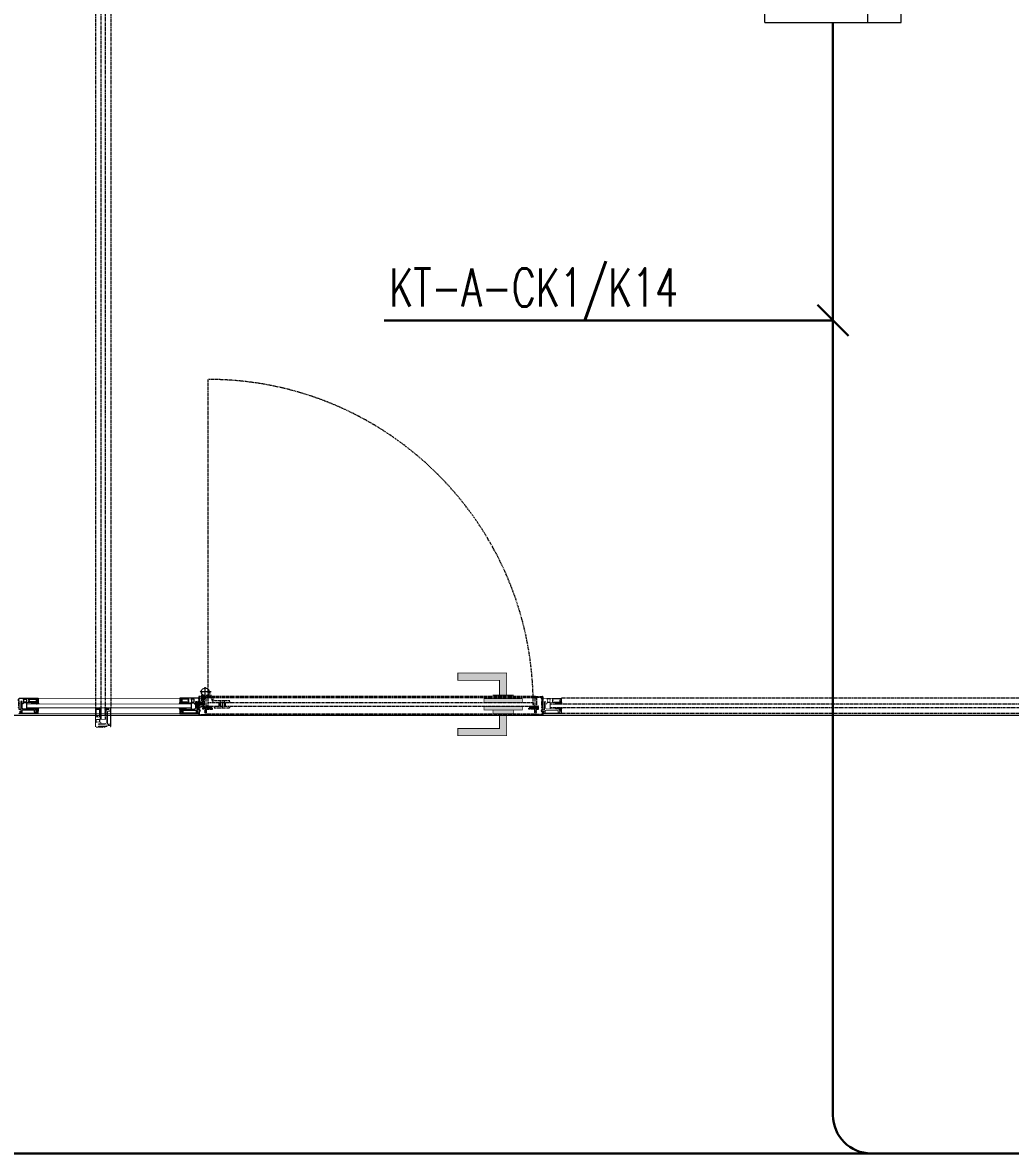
# Model space of a CAD drawing. Extents: x -1457 to 23780, y -2071 to 4205.
# Drawn here: x 9596.4 to 9854.9, y 2248.3 to 2544.2 of the extents above; entities that cross this region are included whole.
import ezdxf

# ---------------------------------------------------------------- set-up
doc = ezdxf.new("R2010")
doc.units = 0
doc.header["$MEASUREMENT"] = 0
doc.linetypes.add('HIDDEN', pattern=[0.375, 0.25, -0.125])
doc.layers.get('0').update_dxf_attribs({"color": 9, "lineweight": 9})
for name, color, linetype, lineweight in [('10', 9, 'Continuous', 9), ('E-KABLO', 7, 'Continuous', 30), ('E-YAZI', 7, 'Continuous', 30), ('M-TEFRIS2-015', 129, 'Continuous', 9), ('M-TEFRIS2-015 @ 1', 129, 'Continuous', 9), ('T-FC-KASETLİ-TAVAN', 230, 'Continuous', 9)]:
    doc.layers.add(name, color=color, linetype=linetype, lineweight=lineweight)
doc.styles.add('E-YAZI', font='txttw.shx')
pattern_1 = [(45, (10337.1012, 4539.00431), (0.0883883476, -0.0883883476), []), (315, (10337.1012, 4539.00431), (-0.0883883476, -0.0883883476), [])]
pattern_2 = [(225, (-604.72494, -2171.82614), (-0.0883883476, 0.0883883476), []), (135, (-604.72494, -2171.82614), (0.0883883476, 0.0883883476), [])]
pattern_3 = [(135, (7443.9145, 2964.5641), (0.0883883476, 0.0883883476), []), (45, (7443.9145, 2964.5641), (0.0883883476, -0.0883883476), [])]

# ---------------------------------------------------------------- blocks, each defined once
blk = doc.blocks.new('p-strahle-alüminyumdoğramaprofili')
at = {"layer": '10'}
h = blk.add_hatch(dxfattribs=at)
h.set_pattern_fill('NET', color=256, angle=315, style=0)
h.set_pattern_definition(pattern_2)
h.paths.add_polyline_path([(-4.62, 2.65), (-4.68, 2.65), (-4.72, 2.75), (-4.72, 2.8), (-4.69, 2.8), (-4.69, 2.92), (-4.98, 2.92), (-4.98, 2.8), (-4.95, 2.8), (-4.99, 2.65), (-5.08, 2.66), (-5.25, 2.28), (-5.14, 2.28), (-5.14, 2.33), (-4.98, 2.52, 0.2599), (-4.9, 2.28), (-4.66, 2.28, 0.382682)])
h.paths.add_polyline_path([(-4.86, 2.52), (-4.67, 2.52, -2.16717)], flags=16)
h = blk.add_hatch(dxfattribs=at)
h.set_pattern_fill('NET', color=256, angle=315, style=0)
h.set_pattern_definition(pattern_2)
h.paths.add_polyline_path([(-4.62, 0.88), (-4.68, 0.88), (-4.72, 0.77), (-4.72, 0.73), (-4.69, 0.73), (-4.69, 0.6), (-4.98, 0.6), (-4.98, 0.73), (-4.95, 0.73), (-4.99, 0.88), (-5.08, 0.87), (-5.25, 1.24), (-5.14, 1.24), (-5.14, 1.2), (-4.98, 1.01, -0.2599), (-4.9, 1.24), (-4.66, 1.24, -0.382682)])
h.paths.add_polyline_path([(-4.86, 1), (-4.67, 1, 2.16717)], flags=16)
h = blk.add_hatch(dxfattribs=at)
h.set_pattern_fill('NET', color=256, angle=315, style=0)
h.set_pattern_definition([(225, (-608.45214, -2173.53612), (-0.0883883476, 0.0883883476), []), (135, (-608.45214, -2173.53612), (0.0883883476, 0.0883883476), [])])
h.paths.add_polyline_path([(-3.45, 2.28), (-3.45, 2.57), (-4.49, 2.57), (-4.49, 2.28)])
h = blk.add_hatch(dxfattribs=at)
h.set_pattern_fill('NET', color=256, angle=315, style=0)
h.set_pattern_definition([(225, (-608.45214, -2180.04526), (-0.0883883476, 0.0883883476), []), (135, (-608.45214, -2180.04526), (0.0883883476, 0.0883883476), [])])
h.paths.add_polyline_path([(-3.45, 0.93), (-3.45, 1.24), (-4.49, 1.24), (-4.49, 0.93)])
h = blk.add_hatch(dxfattribs=at)
h.set_pattern_fill('NET', color=256, angle=315, style=0)
h.set_pattern_definition([(225, (-629.50454, -2177.58922), (-0.0883883476, 0.0883883476), []), (135, (-629.50454, -2177.58922), (0.0883883476, 0.0883883476), [])])
h.paths.add_polyline_path([(0, 0.68), (0, 1.75), (-0.18, 1.75), (-0.18, 0.68)])
for points in [[(-4.92, 3.6), (-4.92, 3.16), (-4.61, 3.16), (-4.61, 2.87), (-4.52, 2.87), (-4.62, 2.65), (-4.68, 2.65), (-4.72, 2.75), (-4.72, 2.8), (-4.69, 2.8), (-4.69, 3.05), (-4.98, 3.05), (-4.98, 2.8), (-4.95, 2.8), (-4.99, 2.65), (-5.08, 2.66), (-5.07, 3.76), (-0.11, 3.76)], [(-5.08, 2.66), (-5.25, 2.28)], [(-5.09, 0.88), (-5.25, 1.24)], [(-4.98, 2.52), (-5.14, 2.33), (-5.14, 2.28)], [(-4.98, 1.01), (-5.14, 1.2), (-5.14, 1.24)], [(-4.69, 2.92), (-4.98, 2.92)], [(-4.71, 0.6), (-4.98, 0.6)], [(-2.83, 0.2), (-2.67, 0.2), (-2.67, -0.04), (-4.87, -0.04), (-4.87, 0.19), (-4.57, 0.19), (-4.57, 0.73), (-2.67, 0.73)], [(-4.52, 2.87), (-4.49, 2.87), (-4.49, 2.26)], [(-4.49, 0.93), (-4.49, 0.93), (-4.49, 1.26)], [(-3.45, 2.26), (-3.45, 2.57)], [(-3.45, 1.26), (-3.45, 0.93)], [(-2.08, 0.93), (-2.08, 2.57)], [(-0.18, 0.68), (0, 0.68), (0, 1.75)], [(-0.18, 1.75), (0, 1.75)]]:
    blk.add_lwpolyline(points, dxfattribs=at)
for points in [[(-0.57, 3.26), (-0.57, 3.62), (-4.89, 3.62), (-4.89, 3.65, 0.561743), (-4.97, 3.66, 0.595966), (-4.92, 3.6, -2.204878)], [(-4.61, 2.87), (-4.49, 3.45, -0.833203), (-4.18, 3.44, -0.447088)], [(-4.18, 3.44), (-4.18, 2.99, 0.414214), (-4.07, 2.89), (-0.82, 2.89), (-0.82, 3.62)], [(-0.11, 3.76), (-0.11, 3.62), (-0.45, 3.62), (-0.45, 3.14, -1), (-0.66, 3.14)], [(-0.66, 3.14, -0.305404), (-0.57, 3.26, -5.773092)], [(-4.67, 2.52), (-4.86, 2.52, 1)], [(-4.67, 1), (-4.86, 1, -1)], [(-4.49, 2.57), (-1.23, 2.57, -0.414214), (-0.9, 2.25), (-0.9, 1.22)], [(-2.67, 0.73), (-2.67, 0.32), (-2.83, 0.32, 1), (-2.83, 0.2, -1)]]:
    blk.add_lwpolyline(points, format="xyb", dxfattribs=at)
for points in [[(-0.18, 2.74), (-0.18, 2.21), (0, 2.21), (0, 2.08), (-0.18, 2.08), (-0.18, 0.43), (0, 0.43), (0, 0), (-0.12, 0), (-0.12, -0.24), (-5.09, -0.24), (-5.09, 0.88), (-4.98, 0.88), (-4.94, 0.7), (-4.99, 0.7), (-4.99, 0.33), (-4.71, 0.33), (-4.71, 0.88), (-4.56, 0.88), (-4.52, 0.93), (-1.28, 0.93), (-1.2, 1.22), (-0.9, 1.22), (-0.9, 0.62), (-0.58, 0.62), (-0.58, 2.74)], [(-2.03, 0.78), (-1.35, 0.78), (-1.35, 0.08), (-1.28, 0.04), (-1.28, -0.04), (-2.09, -0.04), (-2.09, 0.1), (-2.03, 0.15)]]:
    blk.add_lwpolyline(points, close=True, dxfattribs=at)
for centre, radius, start, end in [((-4.73, 2.47), 0.253, 168.6676, 234.1258), ((-4.73, 1.06), 0.253, 125.8742, 191.3324), ((-4.77, 2.44), 0.125, 139.5402, 40.4598), ((-4.77, 1.08), 0.125, 319.5402, 220.4598), ((-4.84, 2.48), 0.273, 305.9738, 36.4289), ((-4.84, 1.04), 0.273, 323.5711, 54.0262)]:
    blk.add_arc(centre, radius, start, end, dxfattribs=at)
blk = doc.blocks.new('A$C12E50264')
at = {"color": 252, "lineweight": 0}
for p, q in [((153.82, 15.43), (147.35, 15.43)), ((154.3, 15.43), (153.82, 15.43)), ((154.3, 15.93), (154.3, 16.13)), ((154.3, 16.13), (156.75, 16.13)), ((154.3, 15.93), (156.75, 15.93)), ((154.3, 13.43), (154.3, 15.93)), ((156.75, 16.13), (156.75, 14.48)), ((157.65, 16.13), (160.1, 16.13)), ((157.65, 14.48), (157.65, 16.13)), ((157.65, 15.93), (160.1, 15.93)), ((160.1, 16.13), (160.1, 15.93)), ((160.1, 15.93), (160.1, 13.43)), ((190.7, 15.43), (160.1, 15.43)), ((190.7, 15.93), (190.7, 16.13)), ((190.7, 16.13), (193.15, 16.13)), ((190.7, 13.43), (190.7, 15.93)), ((190.7, 15.93), (193.15, 15.93)), ((193.15, 16.13), (193.15, 14.48)), ((194.05, 16.13), (196.5, 16.13)), ((194.05, 14.48), (194.05, 16.13)), ((194.05, 15.93), (196.5, 15.93)), ((196.5, 16.13), (196.5, 15.93)), ((196.5, 15.93), (196.5, 13.43)), ((197.57, 15.43), (196.5, 15.43)), ((197.57, 15.43), (203.35, 15.43)), ((144.55, 6.16), (144.55, 12.63)), ((145.4, 14.64), (146.83, 13.2)), ((154.3, 13.43), (160.1, 13.43)), ((154.3, 13.23), (154.3, 13.43)), ((154.9, 13.23), (154.8, 13.23)), ((160.1, 13.43), (160.1, 13.23)), ((190.7, 13.43), (196.5, 13.43)), ((190.7, 13.43), (190.7, 13.23)), ((196.5, 13.43), (196.5, 13.23)), ((203.97, 13.2), (205.35, 14.59)), ((206.15, 10.93), (206.15, 12.63)), ((206.15, 6.86), (206.15, 10.99)), ((128.6, 7.75), (128.6, -27.95)), ((128.6, 7.75), (128.8, 7.75)), ((128.8, 7.75), (146.6, 7.75)), ((144.55, -36.85), (144.55, 6.16)), ((146.6, 7.75), (146.8, 7.75)), ((206.15, 6.86), (206.15, -36.85)), ((144.55, -8.33), (144.55, -10.11)), ((204, -7.47), (211.4, -7.47)), ((211.4, -7.47), (211.4, -42.87)), ((144.35, -19.14), (128.8, -19.14)), ((128.6, -27.95), (128.8, -27.95)), ((128.8, -27.95), (146.6, -27.95)), ((146.6, -27.95), (146.8, -27.95)), ((144.55, -36.85), (144.55, -43.37)), ((146.6, -38.22), (146.8, -38.22)), ((146.6, -38.77), (146.6, -38.22)), ((206.15, -36.85), (206.15, -41.72)), ((144.6, -38.82), (144.77, -38.72)), ((144.6, -38.82), (144.6, -40.12)), ((144.77, -40.22), (144.6, -40.12)), ((144.77, -38.72), (144.87, -38.72)), ((144.77, -40.22), (144.77, -38.72)), ((144.87, -40.22), (144.77, -40.22)), ((144.87, -38.72), (144.87, -40.22)), ((144.87, -38.77), (145.17, -38.77)), ((144.87, -40.17), (145.17, -40.17)), ((145.17, -38.77), (145.27, -38.72)), ((145.17, -38.77), (145.17, -40.17)), ((145.27, -40.22), (145.17, -40.17)), ((145.27, -38.72), (145.37, -38.72)), ((145.27, -40.22), (145.27, -38.72)), ((145.37, -40.22), (145.27, -40.22)), ((145.37, -38.72), (145.37, -40.22)), ((145.37, -38.77), (145.67, -38.77)), ((145.37, -40.17), (145.67, -40.17)), ((145.67, -38.77), (145.77, -38.72)), ((145.67, -38.77), (145.67, -40.17)), ((145.77, -40.22), (145.67, -40.17)), ((145.77, -40.22), (145.77, -38.72)), ((145.77, -38.72), (145.87, -38.72)), ((145.87, -40.22), (145.77, -40.22)), ((145.87, -38.72), (145.87, -40.22)), ((145.87, -38.77), (146.6, -38.77)), ((145.87, -40.17), (146.6, -40.17)), ((146.6, -39.27), (146.6, -38.77)), ((146.6, -39.27), (146.8, -39.27)), ((146.6, -39.47), (146.6, -39.27)), ((146.6, -39.67), (146.6, -39.47)), ((146.8, -39.67), (146.6, -39.67)), ((146.6, -40.17), (146.6, -39.67)), ((146.6, -40.72), (146.6, -40.17)), ((146.8, -40.72), (146.6, -40.72)), ((146.83, -43.94), (145.39, -45.37)), ((146.8, -43.17), (146.8, -43.47)), ((154.3, -44.17), (154.3, -43.97)), ((160.1, -44.17), (154.3, -44.17)), ((154.3, -46.67), (154.3, -44.17)), ((160.1, -43.97), (160.1, -44.17)), ((160.1, -44.17), (160.1, -46.67)), ((190.7, -44.17), (190.7, -43.97)), ((190.7, -46.67), (190.7, -44.17)), ((196.5, -44.17), (190.7, -44.17)), ((196.5, -43.97), (196.5, -44.17)), ((196.5, -44.17), (196.5, -46.67)), ((211.4, -42.87), (204, -42.87)), ((206.15, -42.1), (206.15, -43.37)), ((153.82, -46.17), (147.35, -46.17)), ((154.3, -46.17), (153.82, -46.17)), ((156.75, -46.67), (154.3, -46.67)), ((154.3, -46.87), (154.3, -46.67)), ((156.75, -46.87), (154.3, -46.87)), ((156.75, -45.22), (156.75, -46.87)), ((157.65, -46.87), (157.65, -45.22)), ((160.1, -46.67), (157.65, -46.67)), ((160.1, -46.87), (157.65, -46.87)), ((190.7, -46.17), (160.1, -46.17)), ((160.1, -46.67), (160.1, -46.87)), ((193.15, -46.67), (190.7, -46.67)), ((190.7, -46.87), (190.7, -46.67)), ((193.15, -46.87), (190.7, -46.87)), ((193.15, -45.22), (193.15, -46.87)), ((194.05, -46.87), (194.05, -45.22)), ((196.5, -46.67), (194.05, -46.67)), ((196.5, -46.87), (194.05, -46.87)), ((196.87, -46.17), (196.5, -46.17)), ((196.5, -46.67), (196.5, -46.87)), ((196.87, -46.17), (203.35, -46.17))]:
    blk.add_line(p, q, dxfattribs=at)
for p, q in [((146.8, 5.13), (154.9, 13.23)), ((146.8, 13.13), (146.8, 12.03)), ((146.8, 12.73), (146.8, 12.43)), ((146.8, 12.03), (146.8, 5.13)), ((147.3, 13.23), (146.9, 13.23)), ((154.9, 13.23), (147.3, 13.23)), ((158.16, 13.23), (154.9, 13.23)), ((190.7, 13.23), (158.16, 13.23)), ((195.9, 13.23), (190.7, 13.23)), ((196.5, 13.23), (196, 13.23)), ((203.9, 13.23), (196.5, 13.23)), ((204, 5.13), (204, 13.13)), ((204, 12.43), (204, 12.73)), ((146.8, 5.13), (146.8, -43.87)), ((204, -7.47), (204, 5.13)), ((204, -35.87), (204, -7.47)), ((146.8, -35.87), (154.9, -43.97)), ((146.8, -38.22), (146.8, -39.27)), ((204, -35.87), (195.92, -43.97)), ((204, -42.87), (204, -35.87)), ((146.8, -39.27), (146.8, -39.47)), ((146.8, -39.47), (146.8, -39.67)), ((146.8, -39.67), (146.8, -40.72)), ((146.9, -43.97), (147.3, -43.97)), ((147.3, -43.97), (158.44, -43.97)), ((158.44, -43.97), (195.92, -43.97)), ((195.92, -43.97), (203.9, -43.97)), ((204, -43.87), (204, -42.87)), ((204, -43.47), (204, -43.17))]:
    blk.add_line(p, q)
for centre in [(171.1, -7.92), (184, -15.37), (171.1, -22.81)]:
    blk.add_circle(centre, 0.9, dxfattribs=at)
for centre, radius, start, end in [((144.12, 15.85), 2, 96.5483, 173.6548), ((149.59, -31.84), 50, 88.068, 96.5483), ((175.35, 305.63), 288.5, 265.2133, 270), ((175.35, 305.63), 288.5, 270, 274.7719), ((201.11, -31.84), 50, 83.4517, 91.932), ((206.58, 15.85), 2, 6.3452, 83.4517), ((191.82, 10.54), 50, 173.6548, 182.1901), ((158.88, 10.54), 50, 357.8099, 6.3452), ((146.9, 13.13), 0.1, 134.9586, 180), ((146.9, 13.13), 0.1, 90, 134.9586), ((203.9, 13.13), 0.1, 45.0414, 90), ((203.9, 13.13), 0.1, 0, 45.0414), ((-145.65, -15.37), 288.5, 0, 4.7719), ((496.35, -15.37), 288.5, 175.2281, 180), ((-145.65, -15.37), 288.5, 355.2133, 0), ((496.35, -15.37), 288.5, 180, 184.7867), ((191.82, -41.13), 50, 178.0684, 186.5277), ((158.88, -41.13), 50, 353.4723, 1.9316), ((146.9, -43.87), 0.1, 180, 225.0414), ((146.9, -43.87), 0.1, 225.0414, 270), ((203.9, -43.87), 0.1, 270, 0), ((144.13, -46.58), 2, 186.5277, 263.4723), ((206.57, -46.58), 2, 276.5277, 353.4723), ((149.59, 1.1), 50, 263.4723, 271.9334), ((175.35, -336.37), 288.5, 90, 94.7867), ((175.35, -336.37), 288.5, 85.2281, 90), ((201.11, 1.1), 50, 268.0666, 276.5277)]:
    blk.add_arc(centre, radius, start, end)
for centre, radius, start, end in [((147.31, 12.72), 2.71, 89.2423, 135.0273), ((203.38, 12.72), 2.72, 43.4512, 90.6949), ((147.44, 12.59), 2.89, 135.0273, 179.2423), ((157.2, 14.48), 0.45, 180, 0), ((193.6, 14.48), 0.45, 180, 0), ((203.26, 12.59), 2.89, 0.7887, 43.545), ((147.44, -43.33), 2.89, 180.7417, 224.9567), ((203.35, -43.37), 2.8, 270, 0), ((206.27, -41.91), 0.225, 123.1177, 236.9215), ((147.31, -43.45), 2.71, 224.9567, 270.7417), ((157.2, -45.22), 0.45, 0, 180), ((193.6, -45.22), 0.45, 0, 180)]:
    blk.add_arc(centre, radius, start, end, dxfattribs=at)

msp = doc.modelspace()

# ---------------------------------------------------------------- hatches: boundary and pattern name
at = {"layer": 'M-TEFRIS2-015', "linetype": 'HIDDEN', "lineweight": 0}
h = msp.add_hatch(color=256, dxfattribs=at)
h.paths.add_polyline_path([(9723.09, 2374.03), (9710.29, 2374.03), (9710.29, 2372.13), (9721.19, 2372.13), (9721.19, 2368.23), (9723.09, 2368.23)])
h.paths.add_polyline_path([(9724.79, 2368.23), (9719.49, 2368.23), (9719.49, 2367.33), (9724.79, 2367.33)])
h.paths.add_polyline_path([(9727.14, 2367.33), (9717.14, 2367.33), (9717.14, 2366.33), (9727.14, 2366.33)])
h.paths.add_polyline_path([(9727.14, 2365.33), (9717.14, 2365.33), (9717.14, 2364.33), (9727.14, 2364.33)])
h.paths.add_polyline_path([(9724.79, 2364.33), (9719.49, 2364.33), (9719.49, 2363.42), (9724.79, 2363.42)])
h.paths.add_polyline_path([(9723.09, 2363.42), (9721.19, 2363.42), (9721.19, 2359.52), (9710.29, 2359.52), (9710.29, 2357.62), (9723.09, 2357.62)])
h = msp.add_hatch(dxfattribs=at)
h.set_pattern_fill('NET', color=256, angle=225, style=0)
h.set_pattern_definition(pattern_3)
h.paths.add_polyline_path([(9616.62, 2364.46), (9616.62, 2364.52), (9616.51, 2364.55), (9616.47, 2364.55), (9616.47, 2364.53), (9616.34, 2364.53), (9616.34, 2364.82), (9616.47, 2364.82), (9616.47, 2364.79), (9616.62, 2364.83), (9616.61, 2364.92), (9616.98, 2365.09), (9616.98, 2364.98), (9616.94, 2364.98), (9616.75, 2364.82, -0.2599), (9616.98, 2364.74), (9616.98, 2364.49, -0.382682)])
h.paths.add_polyline_path([(9616.74, 2364.7), (9616.74, 2364.51, 2.16717)], flags=16)
h = msp.add_hatch(dxfattribs=at)
h.set_pattern_fill('NET', color=256, angle=225, style=0)
h.set_pattern_definition([(135, (7435.69538, 2968.29129), (0.0883883476, 0.0883883476), []), (45, (7435.69538, 2968.29129), (0.0883883476, -0.0883883476), [])])
h.paths.add_polyline_path([(9616.67, 2363.29), (9616.98, 2363.29), (9616.98, 2364.33), (9616.67, 2364.33)])
h = msp.add_hatch(dxfattribs=at)
h.set_pattern_fill('NET', color=256, angle=225, style=0)
h.set_pattern_definition(pattern_3)
h.paths.add_polyline_path([(9618.39, 2364.46), (9618.39, 2364.52), (9618.49, 2364.55), (9618.54, 2364.55), (9618.54, 2364.53), (9618.66, 2364.53), (9618.67, 2364.82), (9618.54, 2364.82), (9618.54, 2364.79), (9618.39, 2364.83), (9618.4, 2364.92), (9618.02, 2365.09), (9618.02, 2364.98), (9618.07, 2364.98), (9618.26, 2364.82, 0.2599), (9618.02, 2364.74), (9618.02, 2364.49, 0.382682)])
h.paths.add_polyline_path([(9618.26, 2364.7), (9618.26, 2364.51, -2.16717)], flags=16)
h = msp.add_hatch(dxfattribs=at)
h.set_pattern_fill('NET', color=256, angle=225, style=0)
h.set_pattern_definition([(135, (7442.20451, 2968.29129), (0.0883883476, 0.0883883476), []), (45, (7442.20451, 2968.29129), (0.0883883476, -0.0883883476), [])])
h.paths.add_polyline_path([(9618.02, 2363.29), (9618.32, 2363.29), (9618.32, 2364.33), (9618.02, 2364.33)])
h = msp.add_hatch(dxfattribs=at)
h.set_pattern_fill('NET', color=256, angle=495, style=0)
h.set_pattern_definition([(45, (10361.8808, 4544.76739), (0.0883883476, -0.0883883476), []), (315, (10361.8808, 4544.76739), (-0.0883883476, -0.0883883476), [])])
h.paths.add_polyline_path([(9732.38, 2366.5), (9732.38, 2365.43), (9732.56, 2365.43), (9732.56, 2366.5)])
h = msp.add_hatch(dxfattribs=at)
h.set_pattern_fill('NET', color=256, angle=495, style=0)
h.set_pattern_definition([(45, (10340.8284, 4547.22344), (0.0883883476, -0.0883883476), []), (315, (10340.8284, 4547.22344), (-0.0883883476, -0.0883883476), [])])
h.paths.add_polyline_path([(9735.83, 2366.25), (9735.83, 2365.94), (9736.86, 2365.94), (9736.86, 2366.25)])
h = msp.add_hatch(dxfattribs=at)
h.set_pattern_fill('NET', color=256, angle=495, style=0)
h.set_pattern_definition([(45, (10340.8284, 4540.7143), (0.0883883476, -0.0883883476), []), (315, (10340.8284, 4540.7143), (-0.0883883476, -0.0883883476), [])])
h.paths.add_polyline_path([(9735.83, 2364.9), (9735.83, 2364.6), (9736.86, 2364.6), (9736.86, 2364.9)])
h = msp.add_hatch(dxfattribs=at)
h.set_pattern_fill('NET', color=256, angle=495, style=0)
h.set_pattern_definition(pattern_1)
h.paths.add_polyline_path([(9737, 2366.3), (9737.05, 2366.3), (9737.09, 2366.4), (9737.09, 2366.45), (9737.07, 2366.45), (9737.07, 2366.58), (9737.36, 2366.58), (9737.36, 2366.45), (9737.32, 2366.45), (9737.37, 2366.3), (9737.45, 2366.31), (9737.63, 2365.94), (9737.52, 2365.94), (9737.52, 2365.98), (9737.36, 2366.17, -0.2599), (9737.28, 2365.94), (9737.03, 2365.94, -0.382682)])
h.paths.add_polyline_path([(9737.24, 2366.18), (9737.05, 2366.18, 2.16717)], flags=16)
h = msp.add_hatch(dxfattribs=at)
h.set_pattern_fill('NET', color=256, angle=495, style=0)
h.set_pattern_definition(pattern_1)
h.paths.add_polyline_path([(9737, 2364.53), (9737.05, 2364.53), (9737.09, 2364.43), (9737.09, 2364.38), (9737.07, 2364.38), (9737.07, 2364.25), (9737.36, 2364.25), (9737.36, 2364.38), (9737.32, 2364.38), (9737.37, 2364.53), (9737.45, 2364.52), (9737.63, 2364.9), (9737.52, 2364.9), (9737.52, 2364.85), (9737.36, 2364.66, 0.2599), (9737.28, 2364.9), (9737.03, 2364.9, 0.382682)])
h.paths.add_polyline_path([(9737.24, 2364.65), (9737.05, 2364.65, -2.16717)], flags=16)
h = msp.add_hatch(dxfattribs=at)
h.set_pattern_fill('NET', color=256, angle=225, style=0)
h.set_pattern_definition([(135, (7438.15142, 2989.3437), (0.0883883476, 0.0883883476), []), (45, (7438.15142, 2989.3437), (0.0883883476, -0.0883883476), [])])
h.paths.add_polyline_path([(9616.42, 2359.84), (9617.49, 2359.84), (9617.49, 2360.02), (9616.42, 2360.02)])

# ---------------------------------------------------------------- linework, layer by layer
at = {"layer": 'E-KABLO', "color": 6}
for p, q in [((9808.45, 2544.21), (9808.45, 2258.33)), ((7943.36, 2248.33), (10667.25, 2248.33))]:
    msp.add_line(p, q, dxfattribs=at)
msp.add_arc((9818.45, 2258.33), 10, 180, 270, dxfattribs=at)
at = {"layer": 'E-YAZI'}
for p, q in [((9804.41, 2470.34), (9812.49, 2462.26)), ((9691.03, 2466.3), (9808.45, 2466.3))]:
    msp.add_line(p, q, dxfattribs=at)
at = {"layer": 'M-TEFRIS2-015', "linetype": 'HIDDEN', "lineweight": 0}
for p, q in [((9617, 2361.92), (9617, 2801.04)), ((9618, 2801.04), (9618, 2361.92)), ((9615.5, 2798.05), (9615.5, 2364.93)), ((9619.5, 2798.05), (9619.5, 2364.91)), ((9644.98, 2365.81), (9644.98, 2450.81)), ((9644.21, 2367.58), (9644.21, 2370.34)), ((9642.5, 2367.81), (9642.5, 2363.08)), ((9644.39, 2367.89), (9642.58, 2367.89)), ((9644.32, 2367.72), (9642.66, 2367.72)), ((9642.66, 2367.72), (9642.66, 2367.48)), ((9642.66, 2367.48), (9642.88, 2367.48)), ((9645.72, 2369.08), (9642.7, 2369.08)), ((9642.88, 2367.37), (9642.72, 2367.37)), ((9642.72, 2367.37), (9642.72, 2366.6)), ((9642.88, 2367.48), (9642.88, 2367.37)), ((9643.19, 2369.08), (9643.19, 2367.89)), ((9643.19, 2367.72), (9643.19, 2365.2)), ((9643.56, 2367.89), (9643.56, 2368.31)), ((9643.56, 2365.31), (9643.56, 2367.72)), ((9644, 2367.37), (9643.56, 2367.37)), ((9643.67, 2367.37), (9643.67, 2365.31)), ((9644, 2367.37), (9644.07, 2367.47)), ((9644, 2365.31), (9644, 2367.37)), ((9644.07, 2367.47), (9644.32, 2367.47)), ((9644.32, 2367.47), (9644.32, 2367.72)), ((9644.47, 2365.15), (9644.47, 2367.57)), ((9644.47, 2367.57), (9644.55, 2367.57)), ((9730.45, 2367.88), (9644.55, 2367.88)), ((9644.55, 2367.57), (9644.55, 2367.73)), ((9730.45, 2367.57), (9644.55, 2367.57)), ((9646.34, 2366.33), (9645.13, 2368.67)), ((9646.57, 2366.71), (9645.17, 2369.43)), ((9730.45, 2367.57), (9730.45, 2367.73)), ((9730.53, 2367.57), (9730.45, 2367.57)), ((9730.53, 2365.15), (9730.53, 2367.57)), ((9730.61, 2367.89), (9732.42, 2367.89)), ((9730.68, 2367.72), (9732.34, 2367.72)), ((9730.68, 2367.47), (9730.68, 2367.72)), ((9730.93, 2367.47), (9730.68, 2367.47)), ((9731, 2367.37), (9730.93, 2367.47)), ((9731, 2365.31), (9731, 2367.37)), ((9732.34, 2367.48), (9732.12, 2367.48)), ((9732.12, 2367.48), (9732.12, 2367.37)), ((9732.12, 2367.37), (9732.28, 2367.37)), ((9732.28, 2367.37), (9732.28, 2366.6)), ((9732.34, 2367.72), (9732.34, 2367.48)), ((9732.5, 2367.81), (9732.5, 2363.08)), ((9920.55, 2367.42), (9737.46, 2367.42)), ((9642.86, 2364.07), (9642.66, 2364.07)), ((9642.66, 2364.07), (9642.66, 2363.2)), ((9642.72, 2366.6), (9642.85, 2366.6)), ((9642.85, 2365.04), (9642.72, 2365.04)), ((9642.72, 2365.04), (9642.72, 2364.22)), ((9642.72, 2364.22), (9642.86, 2364.22)), ((9642.85, 2366.6), (9642.85, 2365.04)), ((9642.86, 2364.22), (9642.86, 2364.07)), ((9643.19, 2365.2), (9643.56, 2365.2)), ((9643.56, 2364.6), (9643.56, 2365.31)), ((9643.56, 2365.31), (9644, 2365.31)), ((9644.24, 2364.6), (9643.56, 2364.6)), ((9643.73, 2364.8), (9643.73, 2365.15)), ((9643.73, 2365.15), (9644.47, 2365.15)), ((9643.82, 2365.15), (9643.73, 2365.15)), ((9643.73, 2365.15), (9643.73, 2364.91)), ((9643.76, 2365.03), (9643.73, 2365.07)), ((9643.76, 2365.03), (9643.73, 2364.99)), ((9643.73, 2364.91), (9643.73, 2364.86)), ((9643.81, 2364.8), (9643.73, 2364.89)), ((9643.73, 2364.86), (9643.74, 2364.83)), ((9646.09, 2364.8), (9643.73, 2364.8)), ((9644.06, 2365.15), (9643.74, 2364.83)), ((9643.74, 2364.83), (9643.76, 2364.8)), ((9643.76, 2365.13), (9643.82, 2365.15)), ((9643.76, 2364.88), (9643.76, 2365.13)), ((9643.79, 2364.94), (9643.76, 2364.88)), ((9643.76, 2364.8), (9645.97, 2364.8)), ((9643.8, 2364.97), (9643.79, 2364.94)), ((9643.82, 2365), (9643.8, 2364.97)), ((9643.99, 2364.8), (9643.81, 2364.99)), ((9643.84, 2365.02), (9643.82, 2365)), ((9644.01, 2365.15), (9643.84, 2365.02)), ((9644.24, 2365.15), (9643.89, 2364.8)), ((9643.98, 2364.99), (9643.9, 2365.07)), ((9644.12, 2365.13), (9643.94, 2364.95)), ((9643.94, 2364.95), (9644.03, 2364.95)), ((9644.07, 2365.08), (9644, 2365.14)), ((9644.17, 2364.8), (9644.02, 2364.95)), ((9644.03, 2364.95), (9644.23, 2365.15)), ((9644.22, 2364.95), (9644.07, 2364.8)), ((9644.18, 2364.97), (9644.11, 2365.04)), ((9644.11, 2364.07), (9644.11, 2364.2)), ((9644.11, 2364.2), (9644.24, 2364.2)), ((9644.32, 2364.07), (9644.11, 2364.07)), ((9644.12, 2365.15), (9644.12, 2365.13)), ((9644.32, 2365.15), (9644.17, 2364.95)), ((9644.17, 2364.95), (9644.38, 2364.95)), ((9644.26, 2365.07), (9644.2, 2365.12)), ((9644.34, 2364.8), (9644.2, 2364.95)), ((9644.24, 2364.2), (9644.24, 2364.6)), ((9644.58, 2365.14), (9644.25, 2364.8)), ((9644.32, 2363.87), (9644.32, 2364.07)), ((9644.52, 2364.8), (9644.37, 2364.95)), ((9644.38, 2364.95), (9644.44, 2365.01)), ((9644.58, 2364.96), (9644.42, 2364.8)), ((9644.44, 2365.01), (9644.44, 2365.15)), ((9644.7, 2364.8), (9644.44, 2365.06)), ((9644.48, 2365.55), (9644.47, 2365.55)), ((9644.57, 2365.49), (9644.47, 2365.38)), ((9644.49, 2365.36), (9644.47, 2365.38)), ((9644.53, 2365.26), (9644.47, 2365.21)), ((9644.58, 2365.1), (9644.47, 2365.21)), ((9644.51, 2365.54), (9644.48, 2365.55)), ((9644.58, 2365.45), (9644.49, 2365.55)), ((9644.49, 2365.37), (9644.55, 2365.37)), ((9644.49, 2365.34), (9644.49, 2365.37)), ((9644.58, 2365.14), (9644.49, 2365.34)), ((9644.55, 2365.52), (9644.51, 2365.54)), ((9644.57, 2365.49), (9644.55, 2365.52)), ((9644.64, 2365.37), (9644.55, 2365.28)), ((9644.55, 2365.37), (9644.55, 2365.27)), ((9644.66, 2365.19), (9644.55, 2365.31)), ((9644.55, 2365.27), (9644.55, 2365.24)), ((9644.55, 2365.24), (9644.58, 2365.22)), ((9644.55, 2363.22), (9644.55, 2364.55)), ((9644.55, 2364.55), (9646.09, 2364.55)), ((9644.58, 2365.46), (9644.57, 2365.49)), ((9644.58, 2365.39), (9644.58, 2365.46)), ((9645.41, 2365.2), (9644.58, 2365.39)), ((9644.58, 2365.22), (9644.61, 2365.2)), ((9644.92, 2365.14), (9644.58, 2365.14)), ((9644.58, 2364.95), (9644.58, 2365.1)), ((9644.58, 2365.1), (9644.91, 2365.1)), ((9645.01, 2364.95), (9644.58, 2364.95)), ((9644.74, 2364.95), (9644.6, 2364.8)), ((9644.61, 2365.2), (9644.65, 2365.19)), ((9644.78, 2365.34), (9644.64, 2365.2)), ((9644.65, 2365.19), (9645.45, 2365.17)), ((9644.84, 2365.19), (9644.66, 2365.37)), ((9644.75, 2365.1), (9644.71, 2365.14)), ((9644.76, 2365.14), (9644.72, 2365.1)), ((9644.87, 2364.8), (9644.73, 2364.95)), ((9644.92, 2364.95), (9644.78, 2364.8)), ((9644.93, 2365.31), (9644.81, 2365.19)), ((9645.03, 2365.18), (9644.89, 2365.32)), ((9645.23, 2364.8), (9644.89, 2365.14)), ((9644.93, 2365.13), (9644.9, 2365.1)), ((9644.91, 2365.1), (9645.01, 2364.95)), ((9645.05, 2364.8), (9644.91, 2364.95)), ((9644.94, 2365.12), (9644.92, 2365.14)), ((9644.96, 2365.1), (9644.94, 2365.12)), ((9645.14, 2364.99), (9644.95, 2364.8)), ((9644.98, 2365.1), (9644.96, 2365.1)), ((9645.05, 2365.08), (9644.97, 2365)), ((9644.98, 2366.22), (9645.08, 2366.33)), ((9644.98, 2365.39), (9644.98, 2366.22)), ((9645.08, 2365.29), (9644.98, 2365.39)), ((9645.07, 2365.28), (9644.98, 2365.18)), ((9645, 2365.11), (9644.98, 2365.1)), ((9645.02, 2365.12), (9645, 2365.11)), ((9645.01, 2364.95), (9645.01, 2364.95)), ((9645.04, 2365.14), (9645.02, 2365.12)), ((9645.05, 2365.16), (9645.04, 2365.14)), ((9645.1, 2365.11), (9645.05, 2365.16)), ((9645.42, 2365.16), (9645.05, 2365.16)), ((9645.05, 2365.08), (9645.05, 2365.11)), ((9645.05, 2365.11), (9645.39, 2365.11)), ((9645.22, 2364.9), (9645.05, 2365.08)), ((9645.08, 2366.33), (9729.92, 2366.33)), ((9729.92, 2365.29), (9645.08, 2365.29)), ((9645.08, 2365.29), (9645.08, 2365.29)), ((9645.13, 2365.16), (9645.08, 2365.11)), ((9645.21, 2365.18), (9645.12, 2365.26)), ((9645.22, 2364.9), (9645.13, 2364.8)), ((9645.21, 2365.24), (9645.15, 2365.18)), ((9645.84, 2364.9), (9645.22, 2364.9)), ((9645.88, 2365.29), (9645.23, 2365.29)), ((9645.23, 2365.29), (9645.24, 2365.25)), ((9645.27, 2365.11), (9645.23, 2365.16)), ((9645.26, 2365.29), (9645.24, 2365.27)), ((9645.24, 2365.25), (9645.41, 2365.25)), ((9645.31, 2365.16), (9645.26, 2365.11)), ((9645.31, 2365.25), (9645.27, 2365.29)), ((9645.4, 2364.8), (9645.31, 2364.9)), ((9645.4, 2364.9), (9645.31, 2364.8)), ((9645.36, 2365.21), (9645.32, 2365.17)), ((9645.39, 2365.17), (9645.35, 2365.21)), ((9645.39, 2365.11), (9645.44, 2365.11)), ((9645.44, 2365.29), (9645.4, 2365.25)), ((9645.45, 2365.11), (9645.4, 2365.16)), ((9645.45, 2365.17), (9645.42, 2365.16)), ((9645.51, 2365.19), (9645.44, 2365.11)), ((9645.78, 2365.1), (9645.44, 2365.11)), ((9645.52, 2365.22), (9645.45, 2365.29)), ((9645.58, 2364.9), (9645.48, 2364.8)), ((9645.58, 2364.8), (9645.49, 2364.9)), ((9645.51, 2365.18), (9645.52, 2365.22)), ((9645.51, 2365.18), (9645.79, 2365.12)), ((9645.52, 2365.22), (9645.52, 2365.25)), ((9645.52, 2365.25), (9645.83, 2365.25)), ((9645.61, 2365.29), (9645.57, 2365.25)), ((9645.63, 2365.11), (9645.57, 2365.16)), ((9645.65, 2365.15), (9645.61, 2365.11)), ((9645.67, 2365.25), (9645.63, 2365.29)), ((9645.76, 2364.8), (9645.66, 2364.9)), ((9645.75, 2364.9), (9645.66, 2364.8)), ((9645.79, 2365.29), (9645.75, 2365.25)), ((9645.92, 2365.24), (9645.78, 2365.1)), ((9645.78, 2365.1), (9645.78, 2365.1)), ((9645.92, 2365), (9645.79, 2365.13)), ((9645.79, 2365.12), (9645.79, 2365.12)), ((9645.91, 2365.18), (9645.8, 2365.29)), ((9645.9, 2365.04), (9645.81, 2364.95)), ((9645.93, 2364.8), (9645.83, 2364.9)), ((9645.95, 2364.92), (9645.84, 2364.8)), ((9645.92, 2365.25), (9645.88, 2365.29)), ((9645.88, 2365.14), (9645.92, 2365.2)), ((9645.88, 2365.09), (9645.88, 2365.14)), ((9645.97, 2364.86), (9645.88, 2365.09)), ((9645.92, 2365.2), (9645.92, 2365.25)), ((9645.97, 2364.8), (9645.97, 2364.86)), ((9646.09, 2364.55), (9646.09, 2364.8)), ((9646.56, 2365.29), (9646.56, 2364.9)), ((9646.56, 2364.9), (9650.64, 2364.9)), ((9650.64, 2366.71), (9646.57, 2366.71)), ((9647.8, 2366.33), (9647.8, 2365.29)), ((9648, 2366.71), (9648.27, 2366.41)), ((9648.09, 2366.33), (9648.09, 2365.29)), ((9648.27, 2366.41), (9648.27, 2366.33)), ((9648.63, 2366.88), (9648.63, 2364.9)), ((9649.26, 2366.71), (9648.99, 2366.41)), ((9648.99, 2366.41), (9648.99, 2366.33)), ((9649.17, 2366.33), (9649.17, 2365.29)), ((9649.46, 2366.33), (9649.46, 2365.29)), ((9650.64, 2366.33), (9650.64, 2366.71)), ((9650.64, 2364.9), (9650.64, 2365.29)), ((9728.91, 2364.55), (9728.91, 2364.8)), ((9728.91, 2364.8), (9731.27, 2364.8)), ((9730.45, 2364.55), (9728.91, 2364.55)), ((9729.03, 2364.86), (9729.12, 2365.09)), ((9729.03, 2364.81), (9729.21, 2364.99)), ((9729.03, 2364.8), (9729.03, 2364.86)), ((9731.24, 2364.8), (9729.03, 2364.8)), ((9729.04, 2364.88), (9729.11, 2364.8)), ((9729.08, 2365.25), (9729.12, 2365.29)), ((9729.08, 2365.22), (9729.15, 2365.29)), ((9729.08, 2365.2), (9729.08, 2365.25)), ((9729.12, 2365.14), (9729.08, 2365.2)), ((9729.09, 2365.18), (9729.22, 2365.06)), ((9729.09, 2365.01), (9729.18, 2364.92)), ((9729.11, 2365.08), (9729.2, 2365.17)), ((9729.12, 2365.29), (9729.77, 2365.29)), ((9729.12, 2365.09), (9729.12, 2365.14)), ((9729.16, 2365.29), (9729.2, 2365.25)), ((9729.16, 2364.9), (9729.78, 2364.9)), ((9729.48, 2365.25), (9729.17, 2365.25)), ((9729.19, 2364.8), (9729.29, 2364.9)), ((9729.2, 2364.9), (9729.29, 2364.8)), ((9729.28, 2365.25), (9729.32, 2365.29)), ((9729.34, 2365.29), (9729.38, 2365.25)), ((9729.37, 2364.8), (9729.47, 2364.9)), ((9729.37, 2364.9), (9729.47, 2364.8)), ((9729.46, 2365.25), (9729.5, 2365.29)), ((9729.48, 2365.22), (9729.48, 2365.25)), ((9729.49, 2365.18), (9729.48, 2365.22)), ((9729.53, 2365.14), (9729.49, 2365.18)), ((9729.52, 2365.29), (9729.57, 2365.24)), ((9729.53, 2365.14), (9729.59, 2365.2)), ((9729.56, 2365.11), (9729.53, 2365.14)), ((9729.55, 2364.8), (9729.64, 2364.9)), ((9729.55, 2364.9), (9729.64, 2364.8)), ((9729.61, 2365.11), (9729.56, 2365.11)), ((9729.76, 2365.25), (9729.59, 2365.25)), ((9729.59, 2365.2), (9730.42, 2365.2)), ((9729.61, 2365.2), (9729.69, 2365.11)), ((9729.95, 2365.11), (9729.61, 2365.11)), ((9729.64, 2365.25), (9729.68, 2365.29)), ((9729.68, 2365.11), (9729.76, 2365.2)), ((9729.69, 2365.29), (9729.73, 2365.25)), ((9729.72, 2364.8), (9730.12, 2365.2)), ((9729.73, 2364.9), (9729.82, 2364.8)), ((9729.77, 2365.29), (9729.76, 2365.25)), ((9729.78, 2365.2), (9729.87, 2365.11)), ((9729.78, 2364.9), (9729.95, 2365.08)), ((9729.84, 2364.96), (9730, 2364.8)), ((9729.86, 2365.11), (9729.94, 2365.2)), ((9729.9, 2364.8), (9730.03, 2364.94)), ((9729.92, 2366.33), (9730.02, 2366.22)), ((9730.02, 2365.39), (9729.92, 2365.29)), ((9729.92, 2365.06), (9730.01, 2364.97)), ((9729.95, 2365.08), (9729.95, 2365.11)), ((9729.96, 2365.2), (9730.08, 2365.08)), ((9730.03, 2365.02), (9729.98, 2364.94)), ((9729.98, 2364.94), (9730.09, 2364.94)), ((9730.02, 2366.22), (9730.02, 2365.39)), ((9730.09, 2364.94), (9730.03, 2365.02)), ((9730.04, 2364.94), (9730.18, 2364.8)), ((9730.09, 2365.1), (9730.06, 2365.05)), ((9730.06, 2365.05), (9730.19, 2364.95)), ((9730.07, 2364.97), (9730.11, 2365.01)), ((9730.08, 2364.8), (9730.15, 2364.88)), ((9730.42, 2365.1), (9730.09, 2365.1)), ((9730.12, 2364.92), (9730.21, 2364.92)), ((9730.21, 2364.82), (9730.12, 2364.92)), ((9730.14, 2365.2), (9730.23, 2365.1)), ((9730.19, 2364.95), (9730.42, 2364.95)), ((9730.19, 2364.92), (9730.22, 2364.95)), ((9730.2, 2365.1), (9730.29, 2365.2)), ((9730.21, 2364.95), (9730.35, 2364.8)), ((9730.21, 2364.92), (9730.21, 2364.82)), ((9730.25, 2364.8), (9730.4, 2364.95)), ((9730.31, 2365.2), (9730.41, 2365.1)), ((9730.38, 2365.1), (9730.53, 2365.26)), ((9730.38, 2364.95), (9730.53, 2364.8)), ((9730.42, 2365.44), (9730.43, 2365.47)), ((9730.42, 2365.2), (9730.42, 2365.44)), ((9730.42, 2365.44), (9730.53, 2365.34)), ((9730.42, 2365.32), (9730.53, 2365.43)), ((9730.42, 2365.27), (9730.53, 2365.16)), ((9730.42, 2364.97), (9730.56, 2365.11)), ((9730.42, 2364.95), (9730.42, 2365.1)), ((9730.42, 2365.09), (9730.71, 2364.8)), ((9730.43, 2365.47), (9730.46, 2365.5)), ((9730.43, 2364.8), (9730.6, 2364.97)), ((9730.45, 2363.22), (9730.45, 2364.55)), ((9730.46, 2365.5), (9730.5, 2365.52)), ((9730.5, 2365.52), (9730.53, 2365.52)), ((9730.52, 2365.52), (9730.53, 2365.51)), ((9731.27, 2365.15), (9730.53, 2365.15)), ((9730.54, 2365.15), (9730.56, 2365.13)), ((9730.56, 2365.01), (9730.56, 2365.15)), ((9730.62, 2364.95), (9730.56, 2365.01)), ((9730.61, 2364.8), (9730.76, 2364.95)), ((9730.83, 2364.95), (9730.62, 2364.95)), ((9730.68, 2365.15), (9730.83, 2364.95)), ((9730.68, 2363.86), (9730.68, 2364.07)), ((9730.68, 2364.07), (9730.89, 2364.07)), ((9730.71, 2365.15), (9731.06, 2364.8)), ((9730.72, 2365.1), (9730.78, 2365.15)), ((9730.74, 2364.95), (9730.88, 2364.8)), ((9730.76, 2364.2), (9730.76, 2364.6)), ((9730.76, 2364.6), (9731.44, 2364.6)), ((9730.89, 2364.2), (9730.76, 2364.2)), ((9730.97, 2364.95), (9730.77, 2365.15)), ((9730.79, 2364.8), (9730.95, 2364.97)), ((9730.8, 2364.99), (9730.86, 2365.06)), ((9730.88, 2365.15), (9730.88, 2365.13)), ((9730.88, 2365.13), (9731.06, 2364.95)), ((9730.89, 2365.15), (9731.24, 2364.8)), ((9730.89, 2364.07), (9730.89, 2364.2)), ((9730.91, 2365.1), (9730.95, 2365.15)), ((9730.96, 2364.8), (9731.17, 2365.01)), ((9731.06, 2364.95), (9730.97, 2364.95)), ((9730.99, 2365.15), (9731.16, 2365.02)), ((9731.44, 2365.31), (9731, 2365.31)), ((9731, 2365.02), (9731.07, 2365.09)), ((9731.14, 2364.8), (9731.23, 2364.9)), ((9731.16, 2365.02), (9731.18, 2365)), ((9731.24, 2365.13), (9731.18, 2365.15)), ((9731.18, 2365.15), (9731.27, 2365.15)), ((9731.18, 2365), (9731.2, 2364.97)), ((9731.2, 2364.97), (9731.21, 2364.94)), ((9731.21, 2364.94), (9731.24, 2364.88)), ((9731.24, 2365.15), (9731.27, 2365.12)), ((9731.24, 2364.88), (9731.24, 2365.13)), ((9731.24, 2365.08), (9731.27, 2365.12)), ((9731.24, 2364.98), (9731.27, 2364.94)), ((9731.24, 2364.9), (9731.27, 2364.94)), ((9731.26, 2364.83), (9731.24, 2364.8)), ((9731.27, 2364.86), (9731.26, 2364.83)), ((9731.27, 2364.8), (9731.27, 2365.15)), ((9731.27, 2365.15), (9731.27, 2364.91)), ((9731.27, 2364.91), (9731.27, 2364.86)), ((9731.44, 2364.6), (9731.44, 2365.31)), ((9732.28, 2364.22), (9732.14, 2364.22)), ((9732.14, 2364.22), (9732.14, 2364.07)), ((9732.14, 2364.07), (9732.34, 2364.07)), ((9732.28, 2366.6), (9732.15, 2366.6)), ((9732.15, 2366.6), (9732.15, 2365.04)), ((9732.15, 2365.04), (9732.28, 2365.04)), ((9732.28, 2365.04), (9732.28, 2364.22)), ((9732.34, 2364.07), (9732.34, 2363.2)), ((9734.46, 2365.92), (9923.54, 2365.92)), ((9923.54, 2364.92), (9734.46, 2364.92)), ((8525.5, 2363), (10472.5, 2363)), ((9309.5, 2363), (9925.5, 2363)), ((9642.58, 2363), (9644.55, 2363)), ((9642.66, 2363.2), (9644.32, 2363.2)), ((9644.12, 2363.72), (9644.12, 2363.87)), ((9644.12, 2363.87), (9644.32, 2363.87)), ((9644.32, 2363.72), (9644.12, 2363.72)), ((9644.32, 2363.2), (9644.32, 2363.72)), ((9644.55, 2363.19), (9644.55, 2363.22)), ((9644.55, 2363.22), (9644.55, 2363.22)), ((9644.55, 2363.22), (9644.55, 2363.22)), ((9644.55, 2363.22), (9644.55, 2363.22)), ((9644.55, 2363.22), (9644.55, 2363.22)), ((9730.45, 2363.22), (9644.55, 2363.22)), ((9644.55, 2363), (9644.55, 2363.19)), ((9730.45, 2363), (9644.55, 2363)), ((9730.45, 2363.19), (9730.45, 2363.22)), ((9730.45, 2363.22), (9730.45, 2363.22)), ((9730.45, 2363.22), (9730.45, 2363.22)), ((9730.45, 2363.22), (9730.45, 2363.22)), ((9730.45, 2363.22), (9730.45, 2363.22)), ((9730.45, 2363), (9730.45, 2363.19)), ((9732.42, 2363), (9730.45, 2363)), ((9730.88, 2363.86), (9730.68, 2363.86)), ((9730.68, 2363.2), (9730.68, 2363.72)), ((9730.68, 2363.72), (9730.88, 2363.72)), ((9732.34, 2363.2), (9730.68, 2363.2)), ((9730.88, 2363.72), (9730.88, 2363.86)), ((9920.55, 2363.42), (9737.45, 2363.42))]:
    msp.add_line(p, q, dxfattribs=at)
at = {"layer": 'M-TEFRIS2-015', "linetype": 'HIDDEN', "lineweight": 0, "const_width": 0.2}
for points in [[(9710.29, 2374.03), (9723.09, 2374.03), (9723.09, 2368.23), (9721.19, 2368.23), (9721.19, 2372.13), (9710.29, 2372.13), (9710.29, 2374.03)], [(9637.55, 2367.42), (9600.46, 2367.42)], [(9735.2, 2366.98), (9735.04, 2366.98), (9735.04, 2367.22), (9737.25, 2367.22), (9737.25, 2366.98), (9736.95, 2366.98), (9736.95, 2366.45), (9735.05, 2366.45)], [(9597.46, 2365.92), (9640.54, 2365.92)], [(9640.54, 2364.92), (9597.46, 2364.92)], [(9615.94, 2362.67), (9615.94, 2362.51), (9615.7, 2362.51), (9615.7, 2364.71), (9615.93, 2364.71), (9615.93, 2364.41), (9616.47, 2364.41), (9616.47, 2362.51)], [(9616.34, 2364.55), (9616.34, 2364.82)], [(9616.62, 2364.93), (9616.98, 2365.09)], [(9616.67, 2364.33), (9616.67, 2364.33), (9617, 2364.33)], [(9616.75, 2364.82), (9616.94, 2364.98), (9616.98, 2364.98)], [(9618.61, 2364.36), (9618.61, 2364.33), (9618, 2364.33)], [(9618.4, 2364.92), (9618.02, 2365.09)], [(9618.26, 2364.82), (9618.07, 2364.98), (9618.02, 2364.98)], [(9619.35, 2364.76), (9618.9, 2364.76), (9618.9, 2364.44), (9618.61, 2364.44), (9618.61, 2364.36), (9618.39, 2364.46), (9618.39, 2364.52), (9618.49, 2364.55), (9618.54, 2364.55), (9618.54, 2364.53), (9618.79, 2364.53), (9618.79, 2364.82), (9618.54, 2364.82), (9618.54, 2364.79), (9618.39, 2364.83), (9618.4, 2364.92), (9619.5, 2364.91), (9619.5, 2359.95)], [(9618.66, 2364.53), (9618.67, 2364.82)], [(9732.56, 2366.5), (9732.38, 2366.5), (9732.38, 2365.43)], [(9732.56, 2365.43), (9732.38, 2365.43)], [(9737.3, 2363.57), (9737.3, 2364.02), (9736.98, 2364.02), (9736.98, 2364.31), (9736.9, 2364.31), (9737, 2364.53), (9737.05, 2364.53), (9737.09, 2364.43), (9737.09, 2364.38), (9737.07, 2364.38), (9737.07, 2364.13), (9737.36, 2364.13), (9737.36, 2364.38), (9737.32, 2364.38), (9737.37, 2364.53), (9737.45, 2364.52), (9737.45, 2363.42), (9732.49, 2363.42)], [(9734.46, 2366.25), (9734.46, 2364.6)], [(9735.83, 2365.92), (9735.83, 2366.25)], [(9735.83, 2364.92), (9735.83, 2364.6)], [(9736.86, 2366.25), (9736.86, 2366.25), (9736.86, 2365.92)], [(9736.9, 2364.31), (9736.86, 2364.31), (9736.86, 2364.92)], [(9737.07, 2364.25), (9737.36, 2364.25)], [(9737.09, 2366.58), (9737.36, 2366.58)], [(9737.36, 2366.17), (9737.52, 2365.98), (9737.52, 2365.94)], [(9737.36, 2364.66), (9737.52, 2364.85), (9737.52, 2364.9)], [(9737.45, 2364.52), (9737.63, 2364.9)], [(9737.46, 2366.3), (9737.63, 2365.94)], [(9637.55, 2363.42), (9600.45, 2363.42)], [(9617, 2363.29), (9616.67, 2363.29)], [(9616.67, 2361.92), (9618.32, 2361.92)], [(9618, 2363.29), (9618.32, 2363.29)], [(9710.29, 2357.62), (9723.09, 2357.62), (9723.09, 2363.42), (9721.19, 2363.42), (9721.19, 2359.52), (9710.29, 2359.52), (9710.29, 2357.62)], [(9616.42, 2360.02), (9616.42, 2359.84), (9617.49, 2359.84)], [(9617.49, 2360.02), (9617.49, 2359.84)]]:
    msp.add_lwpolyline(points, dxfattribs=at)
for points in [[(9727.14, 2366.33), (9717.14, 2366.33), (9717.14, 2367.33), (9727.14, 2367.33)], [(9724.79, 2367.33), (9719.49, 2367.33), (9719.49, 2368.23), (9724.79, 2368.23)], [(9732.56, 2364.44), (9732.56, 2364.96), (9732.38, 2364.96), (9732.38, 2365.1), (9732.56, 2365.1), (9732.56, 2366.74), (9732.38, 2366.74), (9732.38, 2367.18), (9732.5, 2367.18), (9732.5, 2367.42), (9737.46, 2367.42), (9737.46, 2366.3), (9737.36, 2366.3), (9737.31, 2366.47), (9737.36, 2366.47), (9737.36, 2366.85), (9737.09, 2366.85), (9737.09, 2366.3), (9736.93, 2366.3), (9736.9, 2366.25), (9733.65, 2366.25), (9733.58, 2365.96), (9733.28, 2365.96), (9733.28, 2366.56), (9732.96, 2366.56), (9732.96, 2364.44)], [(9734.41, 2366.4), (9733.73, 2366.4), (9733.73, 2367.1), (9733.66, 2367.14), (9733.66, 2367.22), (9734.46, 2367.22), (9734.46, 2367.08), (9734.41, 2367.02)], [(9618.48, 2360.02), (9617.95, 2360.02), (9617.95, 2359.84), (9617.82, 2359.84), (9617.82, 2360.02), (9616.17, 2360.02), (9616.17, 2359.84), (9615.74, 2359.84), (9615.74, 2359.96), (9615.5, 2359.96), (9615.5, 2364.93), (9616.62, 2364.93), (9616.62, 2364.82), (9616.44, 2364.78), (9616.44, 2364.83), (9616.07, 2364.83), (9616.07, 2364.55), (9616.62, 2364.55), (9616.62, 2364.4), (9616.67, 2364.36), (9616.67, 2361.11), (9616.96, 2361.04), (9616.96, 2360.74), (9616.36, 2360.74), (9616.36, 2360.42), (9618.48, 2360.42)], [(9727.14, 2364.33), (9717.14, 2364.33), (9717.14, 2365.33), (9727.14, 2365.33)], [(9724.79, 2364.33), (9719.49, 2364.33), (9719.49, 2363.42), (9724.79, 2363.42)], [(9616.52, 2361.87), (9616.52, 2361.19), (9615.82, 2361.19), (9615.78, 2361.12), (9615.7, 2361.12), (9615.7, 2361.92), (9615.84, 2361.92), (9615.9, 2361.87)]]:
    msp.add_lwpolyline(points, close=True, dxfattribs=at)
for points in [[(9735.05, 2366.45), (9735.05, 2366.86), (9735.2, 2366.86, 1), (9735.2, 2366.98, -1)], [(9616.74, 2364.51), (9616.74, 2364.7, -1)], [(9618.32, 2364.33), (9618.32, 2361.07, -0.414214), (9617.99, 2360.74), (9616.96, 2360.74)], [(9618.26, 2364.51), (9618.26, 2364.7, 1)], [(9618.61, 2364.44), (9619.19, 2364.33, -0.833203), (9619.18, 2364.01, -0.447088)], [(9619.18, 2364.01), (9618.73, 2364.01, 0.414214), (9618.63, 2363.91), (9618.63, 2360.66), (9619.36, 2360.66)], [(9619, 2360.41), (9619.36, 2360.41), (9619.36, 2364.72), (9619.39, 2364.72, 0.561743), (9619.4, 2364.81, 0.595966), (9619.35, 2364.76, -2.204878)], [(9732.49, 2363.42), (9732.49, 2363.56), (9732.83, 2363.56), (9732.83, 2364.04, -1), (9733.03, 2364.04)], [(9733.03, 2364.04, -0.305404), (9732.95, 2363.92, -5.773092)], [(9736.55, 2363.74), (9736.55, 2364.19, 0.414214), (9736.45, 2364.29), (9733.2, 2364.29), (9733.2, 2363.56)], [(9736.86, 2364.6), (9733.61, 2364.6, -0.414214), (9733.28, 2364.93), (9733.28, 2365.96)], [(9736.98, 2364.31), (9736.87, 2363.73, -0.833203), (9736.55, 2363.74, -0.447088)], [(9737.05, 2366.18), (9737.24, 2366.18, -1)], [(9737.05, 2364.65), (9737.24, 2364.65, 1)], [(9616.47, 2362.51), (9616.06, 2362.51), (9616.06, 2362.67, 1), (9615.94, 2362.67, -1)], [(9732.95, 2363.92), (9732.95, 2363.56), (9737.26, 2363.56), (9737.26, 2363.53, 0.561743), (9737.35, 2363.52, 0.595966), (9737.3, 2363.57, -2.204878)], [(9619.5, 2359.95), (9619.36, 2359.95), (9619.36, 2360.29), (9618.88, 2360.29, -1), (9618.88, 2360.5)], [(9618.88, 2360.5, -0.305404), (9619, 2360.41, -5.773092)]]:
    msp.add_lwpolyline(points, format="xyb", dxfattribs=at)
at = {"layer": 'M-TEFRIS2-015', "linetype": 'HIDDEN', "lineweight": 0}
msp.add_circle((9644.21, 2369.1), 1.02, dxfattribs=at)
for centre, radius, start, end in [((9644.98, 2365.81), 85.04, 0, 90), ((9642.58, 2367.81), 0.0818, 90, 180), ((9644.39, 2367.73), 0.164, 0, 90), ((9730.61, 2367.73), 0.164, 90, 180), ((9732.42, 2367.81), 0.0818, 0, 90), ((9616.78, 2364.68), 0.273, 233.5711, 324.0262), ((9616.82, 2364.61), 0.125, 229.5402, 130.4598), ((9616.8, 2364.57), 0.253, 35.8742, 101.3324), ((9618.21, 2364.57), 0.253, 78.6676, 144.1258), ((9618.22, 2364.68), 0.273, 215.9738, 306.4289), ((9618.18, 2364.61), 0.125, 49.5402, 310.4598), ((9645.41, 2365.22), 0.0248, 270, 90), ((9646.1, 2365.08), 0.322, 176.143, 214.0649), ((9646.1, 2365.08), 0.322, 148.8979, 173.1144), ((9728.9, 2365.08), 0.322, 325.9351, 31.1021), ((9729.59, 2365.22), 0.0248, 90, 270), ((9737.22, 2366.14), 0.273, 143.5711, 234.0262), ((9737.22, 2364.69), 0.273, 125.9738, 216.4289), ((9737.14, 2366.09), 0.125, 139.5402, 40.4598), ((9737.14, 2364.74), 0.125, 319.5402, 220.4598), ((9737.11, 2366.12), 0.253, 305.8742, 11.3324), ((9737.11, 2364.71), 0.253, 348.6676, 54.1258), ((9642.58, 2363.08), 0.0818, 180, 270), ((9732.42, 2363.08), 0.0818, 270, 0)]:
    msp.add_arc(centre, radius, start, end, dxfattribs=at)

# ---------------------------------------------------------------- block references
at = {"layer": 'M-TEFRIS2-015 @ 1', "linetype": 'HIDDEN', "lineweight": 0, "rotation": 180}
msp.add_blockref('p-strahle-alüminyumdoğramaprofili', (9595.38, 2367.18), dxfattribs=at)
at = {"layer": 'M-TEFRIS2-015 @ 1', "linetype": 'HIDDEN', "lineweight": 0, "xscale": -1, "rotation": 180}
msp.add_blockref('p-strahle-alüminyumdoğramaprofili', (9642.62, 2367.18), dxfattribs=at)
at = {"layer": 'T-FC-KASETLİ-TAVAN', "rotation": 90}
msp.add_blockref('A$C12E50264', (9798.34, 2415.61), dxfattribs=at)

# ---------------------------------------------------------------- texts
at = {"layer": 'E-KABLO', "color": 3, "linetype": 'Continuous', "style": 'E-YAZI', "width": 0.7}
msp.add_text('KT-A-CK1/K14', height=10, dxfattribs=at).set_placement((9692.32, 2469.89))

doc.saveas('drawing.dxf')
